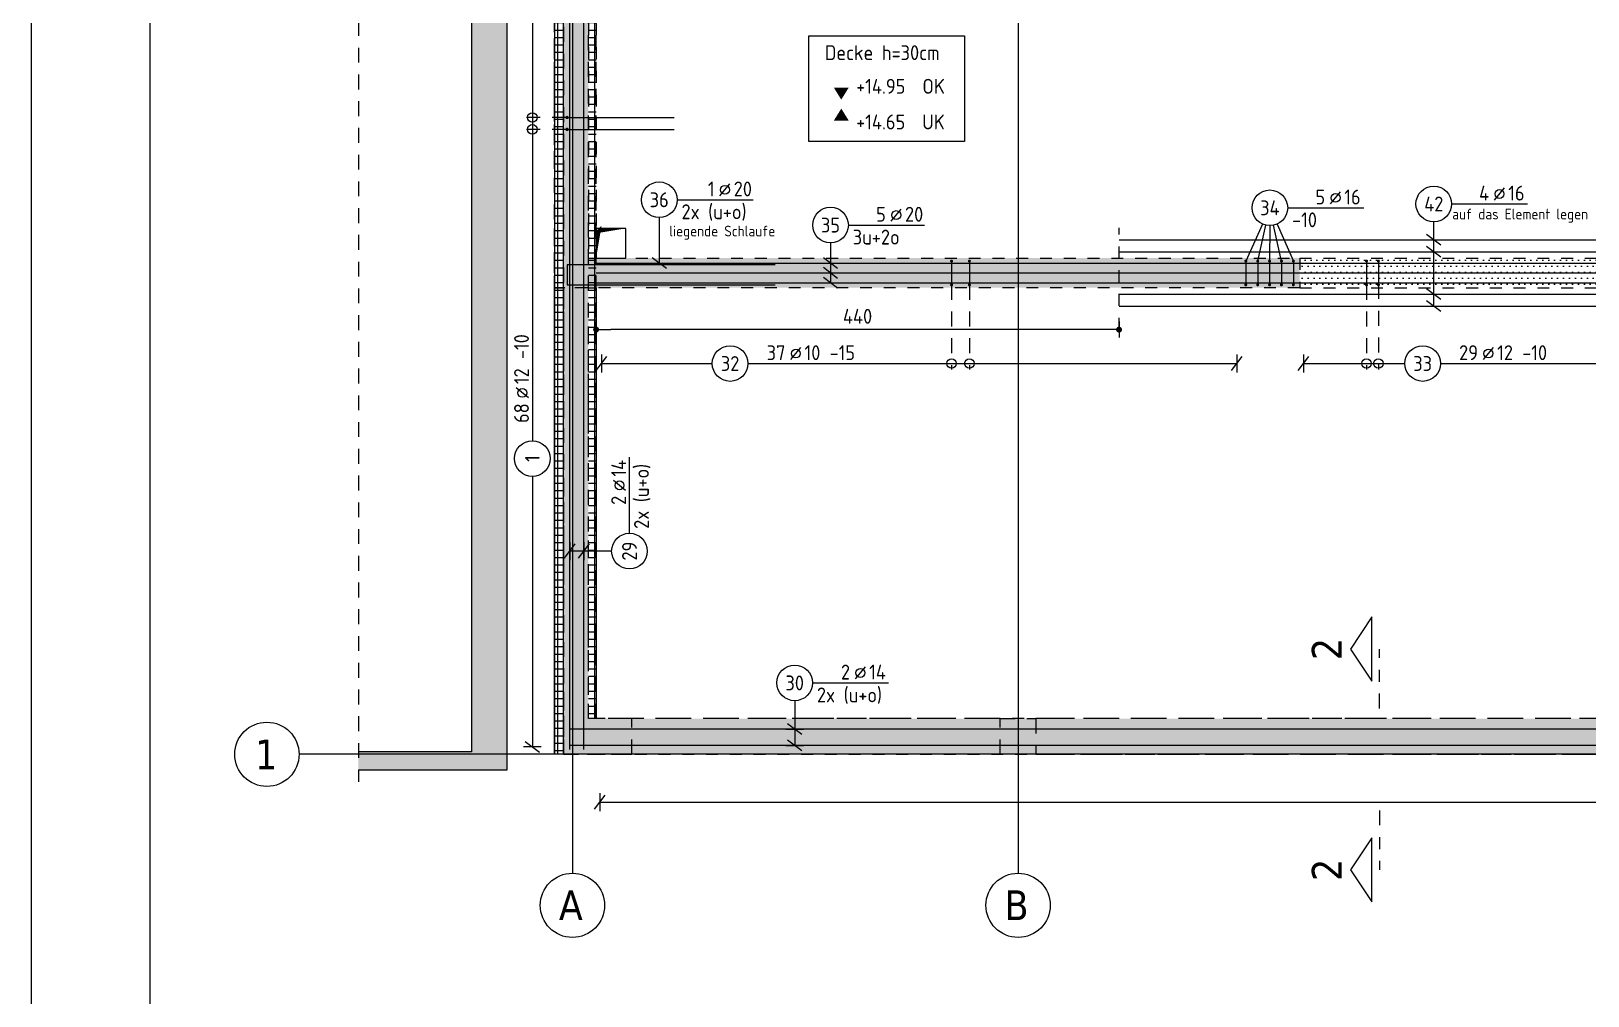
# Model space of a CAD drawing. Extents: x -10 to 86.8, y -11.5 to 55.
# Drawn here: x 0 to 13.1, y 16.1 to 24.22 of the extents above; entities that cross this region are included whole.
import ezdxf
from ezdxf.enums import TextEntityAlignment as Align

# ---------------------------------------------------------------- set-up
doc = ezdxf.new("R2010")
doc.units = 0
doc.header["$LTSCALE"] = 0.5
for name, pattern in [('AUSGEZOGEN', [1000.01, 1000, 0.01]), ('DOT', [0.175, 0.05, -0.125]), ('HIDDEN', [0.375, 0.25, -0.125]), ('PUNKT', [0.175, 0.05, -0.125]), ('STRICHLINIE', [0.75, 0.5, -0.25]), ('STRICHPUNKT2', [0.55, 0.25, -0.125, 0.05, -0.125]), ('VERDECKT', [0.375, 0.25, -0.125])]:
    doc.linetypes.add(name, pattern=pattern)
for name, color, linetype in [('ACHSEN', 7, 'Continuous'), ('Bestand', 7, 'Continuous'), ('BETON', 7, 'Continuous'), ('Brüstung DG', 7, 'Continuous'), ('DG', 7, 'Continuous'), ('grau_hell', 7, 'Continuous'), ('grau_mittel', 7, 'Continuous'), ('HILFE', 7, 'Continuous'), ('koten', 7, 'Continuous'), ('MASSE', 7, 'Continuous'), ('OBJEKT', 7, 'Continuous'), ('RAHMEN', 7, 'Continuous'), ('RND', 7, 'Continuous'), ('SCHATTEN', 7, 'Continuous'), ('SCHNITTE', 7, 'Continuous'), ('SCHRAFF', 7, 'Continuous'), ('SFP_Achsen', 7, 'Continuous'), ('TEXT', 7, 'Continuous'), ('VERDECKT', 7, 'Continuous'), ('VERDECKT2', 7, 'Continuous')]:
    doc.layers.add(name, color=color, linetype=linetype)
doc.layers.add('zila_01_rb_02_stb-fertig_05_schraff', color=144, linetype='Continuous', lineweight=9)
doc.styles.add('helv', font='tahoma.ttf')
doc.styles.add('txt', font='isocp.shx')
doc.dimstyles.new('DOT_I', dxfattribs={"dimscale": 0.5, "dimtxt": 0.25, "dimasz": 0.25, "dimexe": 0.1, "dimexo": 0.3, "dimgap": 0.1, "dimtad": 1, "dimdec": 3, "dimzin": 3, "dimtxsty": 'txt', "dimblk": 'DOT', "dimblk1": 'DOT', "dimblk2": 'DOT', "dimsah": 1, "dimcen": 0.1, "dimse1": 1, "dimse2": 1, "dimazin": 0, "dimtfac": 1, "dimtdec": 4, "dimtix": 1, "dimtmove": 2, "dimatfit": 3, "dimfxl": 0, "dimtvp": 1, "dimtolj": 1, "dimtzin": 0, "dimarcsym": 0})
pattern_1 = [(0, (-74.13047, 79.29311), (0.025, 0.05), [0, -0.05])]

# ---------------------------------------------------------------- blocks, each defined once
blk = doc.blocks.new('DINA0')
at = {"layer": 'RAHMEN'}
blk.add_line((0, 84.1), (0, 0), dxfattribs=at)
at = {"layer": 'RAHMEN', "color": 5}
blk.add_line((2, 83.6), (2, 0.5), dxfattribs=at)
blk = doc.blocks.new('lei_gre')
at = {"layer": 'RND', "color": 7, "linetype": 'Continuous'}
for p, q in [((-0.09, -0.12), (0.09, 0.12)), ((0, 0.15), (0, -0.15))]:
    blk.add_line(p, q, dxfattribs=at)
blk = doc.blocks.new('RND_LEI')
at = {"layer": 'RND', "color": 7, "linetype": 'Continuous'}
blk.add_line((1.022, 0.066), (1.19, 0.27), dxfattribs=at)
for centre, radius in [((0, 0), 0.3), ((1.106, 0.168), 0.075)]:
    blk.add_circle(centre, radius, dxfattribs=at)
at = {"layer": 'RND', "color": 7, "linetype": 'Continuous', "style": 'txt'}
blk.add_attdef('ANZ', text='', height=0.25, dxfattribs=at).set_placement((0.931, 0.057), align=Align.RIGHT)
for tag, p in [('DUM', (1.253, 0.057)), ('ABSTD', (1.674, 0.057)), ('POSTXT', (0.374, -0.327))]:
    blk.add_attdef(tag, p, '', height=0.25, dxfattribs=at)
blk.add_attdef('POSL', text='', height=0.25, dxfattribs=at).set_placement((0, 0), align=Align.MIDDLE)
blk = doc.blocks.new('DOT')
at = {"layer": 'MASSE', "color": 7, "linetype": 'Continuous'}
for p, q in [((0, 0), (-1, 0)), ((0, 0.54), (0, -0.54))]:
    blk.add_line(p, q, dxfattribs=at)
at = {"layer": 'MASSE', "color": 7, "linetype": 'Continuous', "const_width": 0.2}
blk.add_lwpolyline([(-0.1, 0, 1), (0.1, 0, 1)], format="xyb", close=True, dxfattribs=at)
blk = doc.blocks.new('*D39')
at = {"layer": 'Defpoints', "color": 0, "linetype": 'AUSGEZOGEN', "transparency": 16777216}
for p in [(4.754, 21.71), (4.754, 21.71), (9.154, 21.71)]:
    blk.add_point(p, dxfattribs=at)
at = {"layer": 'MASSE', "color": 0, "linetype": 'AUSGEZOGEN', "lineweight": -2, "transparency": 16777216}
blk.add_line((9.029, 21.71), (4.879, 21.71), dxfattribs=at)
at = {"layer": 'MASSE', "color": 0, "linetype": 'AUSGEZOGEN', "lineweight": -2, "transparency": 16777216, "xscale": 0.125, "yscale": 0.125, "zscale": 0.125, "rotation": 180}
blk.add_blockref('DOT', (4.754, 21.71), dxfattribs=at)
at = {"layer": 'MASSE', "color": 0, "linetype": 'AUSGEZOGEN', "lineweight": -2, "transparency": 16777216, "xscale": 0.125, "yscale": 0.125, "zscale": 0.125}
blk.add_blockref('DOT', (9.154, 21.71), dxfattribs=at)
at = {"layer": 'MASSE', "color": 0, "linetype": 'AUSGEZOGEN', "transparency": 16777216, "insert": (6.954, 21.822), "char_height": 0.125, "attachment_point": 5, "style": 'txt'}
blk.add_mtext('\\A1;440', dxfattribs=at)
blk = doc.blocks.new('SCHN-1')
at = {"layer": 'SCHNITTE', "color": 5, "linetype": 'Continuous'}
blk.add_lwpolyline([(0.54, 0.125), (0, 0.485), (-0.54, 0.125)], close=True, dxfattribs=at)
at = {"layer": 'SCHNITTE', "color": 6, "linetype": 'Continuous', "style": 'helv'}
blk.add_attdef('SCHN-1', text='', height=0.5, dxfattribs=at).set_placement((0, 0.635), align=Align.CENTER)
blk = doc.blocks.new('okrd_o')
at = {"layer": 'koten', "color": 7, "linetype": 'Continuous'}
blk.add_solid([(-0.125, 0.202), (0.125, 0.202), (0, 0)], dxfattribs=at)
at = {"layer": 'koten', "style": 'txt'}
blk.add_attdef('OKRD', (0.25, 0.1), '', height=0.25, dxfattribs=at)
blk = doc.blocks.new('okrd_u')
at = {"layer": 'koten', "color": 7, "linetype": 'Continuous'}
blk.add_solid([(-0.125, -0.202), (0.125, -0.202), (0, 0)], dxfattribs=at)
at = {"layer": 'koten', "style": 'txt'}
blk.add_attdef('OKRD', (0.25, -0.35), '', height=0.25, dxfattribs=at)

msp = doc.modelspace()

# ---------------------------------------------------------------- hatches: boundary and pattern name
at = {"layer": 'Brüstung DG', "linetype": 'DOT'}
h = msp.add_hatch(dxfattribs=at)
h.set_pattern_fill('DOTS', color=102, scale=0.8, double=1)
h.set_pattern_definition(pattern_1)
h.paths.add_polyline_path([(35.1045, 39.3866), (35.1045, 39.0866), (43.1545, 39.0866), (43.1545, 18.4366), (4.6895, 18.4366), (4.6895, 22.0616), (4.4795, 22.0616), (4.4795, 18.1366), (43.4545, 18.1366), (43.4545, 39.3866)])
h.paths.add_polyline_path([(12.2545, 39.0866), (12.2545, 39.3866), (4.5295, 39.3866), (4.5295, 38.4216), (4.6895, 38.4216), (4.6895, 39.0866)], flags=17)
h = msp.add_hatch(dxfattribs=at)
h.set_pattern_fill('DOTS', color=102, scale=0.8, double=1)
h.set_pattern_definition(pattern_1)
h.paths.add_polyline_path([(13.4345, 22.3116), (10.6745, 22.3116), (10.6745, 22.0616), (13.4345, 22.0616)])
at = {"layer": 'DG', "linetype": 'AUSGEZOGEN'}
h = msp.add_hatch(dxfattribs=at)
h.set_pattern_fill('DOTS', scale=0.8, double=1)
h.set_pattern_definition(pattern_1)
h.paths.add_polyline_path([(13.4345, 22.3116), (13.4345, 22.0616), (37.3295, 22.0616), (37.3295, 22.3116)])
h.paths.add_polyline_path([(34.2295, 25.1366), (34.2295, 27.1116), (36.9295, 27.1116), (36.9295, 26.6466), (37.1795, 26.6466), (37.1795, 27.3616), (33.9795, 27.3616), (33.9795, 24.8866), (37.1795, 24.8866), (37.1795, 25.5966), (36.9295, 25.5966), (36.9295, 25.1366)])
h.paths.add_polyline_path([(31.0795, 28.7566), (31.0795, 28.4566), (31.3795, 28.4566), (31.3795, 28.7566)])
h.paths.add_polyline_path([(26.7795, 28.7566), (26.4795, 28.7566), (26.4795, 28.4566), (26.7795, 28.4566)])
h.paths.add_polyline_path([(23.0295, 28.7566), (22.7295, 28.7566), (22.7295, 28.4566), (23.0295, 28.4566)])
h.paths.add_polyline_path([(14.7895, 28.4566), (14.7895, 28.7566), (14.4895, 28.7566), (14.4895, 28.4566)])
h.paths.add_polyline_path([(39.4295, 35.4616), (39.4295, 22.3116), (39.2795, 22.3116), (39.2795, 22.0616), (39.6795, 22.0616), (39.6795, 35.4616)])
h.paths.add_polyline_path([(4.6895, 32.3116), (4.4795, 32.3116), (4.4795, 22.0616), (10.6745, 22.0616), (10.6745, 22.3116), (4.6895, 22.3116), (4.6895, 30.1366), (6.5545, 30.1366), (6.5545, 29.8866), (4.6895, 29.8866)])
h.paths.add_polyline_path([(12.2545, 35.2116), (12.2545, 35.4616), (12.2045, 35.4616), (12.2045, 35.2116)])
h.paths.add_polyline_path([(35.1045, 35.4616), (35.1045, 35.2116), (35.8545, 35.2116), (35.8545, 35.4616)])
at = {"layer": 'grau_hell'}
h = msp.add_hatch(color=9, dxfattribs=at)
h.paths.add_polyline_path([(4.0045, 25.2315), (3.7045, 25.2315), (3.7045, 18.1565), (2.7545, 18.1565), (2.7545, 18.0065), (4.0045, 18.0065)])
h.paths.add_polyline_path([(3.7645, 27.2815), (4.0045, 27.2815), (4.0045, 32.7815), (3.7645, 32.7815)])
h.paths.add_polyline_path([(4.0045, 40.3615), (3.7045, 40.3615), (3.7045, 38.5815), (2.7545, 38.5815), (2.7545, 38.3815), (3.7045, 38.3815), (3.7045, 32.7815), (4.0045, 32.7815)])
h.paths.add_polyline_path([(4.0045, 40.3815), (4.0045, 40.6315), (2.7545, 40.6315), (2.7545, 40.3815)])
at = {"layer": 'grau_mittel'}
h = msp.add_hatch(color=61, dxfattribs=at)
h.paths.add_polyline_path([(43.4545, 39.3866), (36.9295, 39.3866), (36.9295, 31.1366), (37.9945, 31.1366), (37.9945, 31.3866), (37.1795, 31.3866), (37.1795, 39.0866), (39.4295, 39.0866), (39.4295, 31.3866), (39.2795, 31.3866), (39.2795, 31.1366), (39.6795, 31.1366), (39.6795, 39.0866), (43.1545, 39.0866), (43.1545, 34.0716), (43.4545, 34.0716)])
h.paths.add_polyline_path([(43.4545, 34.0716), (43.1545, 34.0716), (43.1545, 32.2016), (43.4545, 32.2016)], flags=17)
h.paths.add_polyline_path([(43.4545, 32.2016), (43.1545, 32.2016), (43.1545, 31.1366), (43.4545, 31.1366)])
h.paths.add_polyline_path([(43.1545, 31.1366), (43.1545, 31.3866), (39.6795, 31.3866), (39.6795, 31.1366)])
h.paths.add_polyline_path([(39.2795, 31.1366), (39.2795, 31.3866), (38.3945, 31.3866), (38.3945, 31.1366)], flags=17)
h.paths.add_polyline_path([(38.3945, 31.3866), (38.1945, 31.3866), (38.1945, 31.1366), (38.3945, 31.1366)], flags=17)
h.paths.add_polyline_path([(43.4545, 31.1366), (43.1545, 31.1366), (43.1545, 25.1616), (43.4545, 25.1616)])
h.paths.add_polyline_path([(43.1545, 24.8616), (43.4545, 24.8616), (43.4545, 25.1616), (43.1545, 25.1616)])
h.paths.add_polyline_path([(43.1545, 20.6366), (43.4545, 20.6366), (43.4545, 24.8616), (43.1545, 24.8616)])
h.paths.add_polyline_path([(43.4545, 20.6366), (43.1545, 20.6366), (43.1545, 18.4366), (42.9045, 18.4366), (42.9045, 18.1366), (43.4545, 18.1366)])
h.paths.add_polyline_path([(37.2045, 18.4366), (37.2045, 18.1366), (42.9045, 18.1366), (42.9045, 18.4366)])
h.paths.add_polyline_path([(36.9045, 18.4366), (36.9045, 18.1366), (37.2045, 18.1366), (37.2045, 18.4366)])
h.paths.add_polyline_path([(29.7045, 18.4366), (29.7045, 18.1366), (36.9045, 18.1366), (36.9045, 18.4366)])
h.paths.add_polyline_path([(29.4045, 18.4366), (29.4045, 18.1366), (29.7045, 18.1366), (29.7045, 18.4366)])
h.paths.add_polyline_path([(22.2045, 18.4366), (22.2045, 18.1366), (29.4045, 18.1366), (29.4045, 18.4366)])
h.paths.add_polyline_path([(21.9045, 18.1366), (22.2045, 18.1366), (22.2045, 18.4366), (21.9045, 18.4366)])
h.paths.add_polyline_path([(14.7045, 18.4366), (14.7045, 18.1366), (21.9045, 18.1366), (21.9045, 18.4366)])
h.paths.add_polyline_path([(14.7045, 18.4366), (14.4045, 18.4366), (14.4045, 18.1366), (14.7045, 18.1366)])
h.paths.add_polyline_path([(8.4545, 18.4366), (8.4545, 18.1366), (14.4045, 18.1366), (14.4045, 18.4366)])
h.paths.add_polyline_path([(8.1545, 18.4366), (8.1545, 18.1366), (8.4545, 18.1366), (8.4545, 18.4366)])
h.paths.add_polyline_path([(5.0545, 18.4366), (5.0545, 18.1366), (8.1545, 18.1366), (8.1545, 18.4366)])
h.paths.add_polyline_path([(4.6895, 18.4366), (4.6895, 25.2315), (4.0245, 25.2315), (4.0245, 24.9315), (4.4795, 24.9315), (4.4795, 18.1366), (5.0545, 18.1366), (5.0545, 18.4366)])
h.paths.add_polyline_path([(4.7545, 27.2815), (4.6895, 27.2815), (4.4045, 27.2815), (4.4045, 25.2315), (4.6895, 25.2315), (4.7545, 25.2315)])
h.paths.add_polyline_path([(4.6895, 39.0866), (8.1795, 39.0866), (8.1795, 31.1366), (8.5795, 31.1366), (8.5795, 31.3866), (8.4295, 31.3866), (8.4295, 39.0866), (10.6795, 39.0866), (10.6795, 31.3866), (9.9145, 31.3866), (9.9145, 31.1366), (10.9295, 31.1366), (10.9295, 39.3866), (4.5295, 39.3866), (4.5295, 32.3116), (4.4795, 32.3116), (4.4795, 27.5815), (4.0245, 27.5815), (4.0245, 27.2815), (4.6895, 27.2815)])
h.paths.add_polyline_path([(4.7545, 31.3866), (4.7545, 31.1366), (8.1795, 31.1366), (8.1795, 31.3866)], flags=17)
h.paths.add_polyline_path([(8.5795, 31.3866), (8.5795, 31.1366), (9.4645, 31.1366), (9.4645, 31.3866)], flags=17)
h.paths.add_polyline_path([(9.4645, 31.3866), (9.4645, 31.1366), (9.7145, 31.1366), (9.7145, 31.3866)], flags=17)
h.paths.add_polyline_path([(10.9295, 31.1366), (10.6795, 31.1366), (10.6795, 29.5116), (10.9295, 29.5116)], flags=17)
h.paths.add_polyline_path([(8.1795, 29.5116), (8.1795, 24.8866), (8.5795, 24.8866), (8.5795, 25.1366), (8.4295, 25.1366), (8.4295, 29.2616), (14.5145, 29.2616), (14.5145, 28.9066), (14.7645, 28.9066), (14.7645, 29.2616), (15.8245, 29.2616), (15.8245, 29.5116)])
h.paths.add_polyline_path([(9.5895, 24.8866), (9.5895, 25.1366), (8.5795, 25.1366), (8.5795, 24.8866)], flags=17)
h.paths.add_polyline_path([(9.5895, 24.8866), (9.7895, 24.8866), (9.7895, 25.1366), (9.5895, 25.1366)])
h.paths.add_polyline_path([(9.9895, 25.1366), (9.9895, 24.8866), (12.9045, 24.8866), (12.9045, 25.1366)], flags=16)
h.paths.add_polyline_path([(13.1045, 25.1366), (13.1045, 24.8866), (13.3545, 24.8866), (13.3545, 25.1366)], flags=16)
h.paths.add_polyline_path([(13.3545, 25.1366), (13.3545, 24.8866), (14.3645, 24.8866), (14.3645, 25.1366)], flags=16)
h.paths.add_polyline_path([(14.5145, 25.1366), (14.3645, 25.1366), (14.3645, 24.8866), (14.9145, 24.8866), (14.9145, 25.1366), (14.7645, 25.1366), (14.7645, 27.8216), (16.1245, 27.8216), (16.1245, 28.0716), (14.7645, 28.0716), (14.7645, 28.7566), (14.5145, 28.7566)])
h.paths.add_polyline_path([(14.9145, 25.1366), (14.9145, 24.8866), (15.9245, 24.8866), (15.9245, 25.1366)], flags=16)
h.paths.add_polyline_path([(15.9245, 24.8866), (16.1745, 24.8866), (16.1745, 25.1366), (15.9245, 25.1366)])
h.paths.add_polyline_path([(16.5795, 29.2616), (16.5795, 29.5116), (16.2245, 29.5116), (16.2245, 29.2616)])
h.paths.add_polyline_path([(17.4645, 29.2616), (17.4645, 29.5116), (16.5795, 29.5116), (16.5795, 29.2616)])
h.paths.add_polyline_path([(18.7795, 29.2616), (18.7795, 25.1366), (16.3745, 25.1366), (16.3745, 24.8866), (20.5295, 24.8866), (20.5295, 25.1366), (19.0295, 25.1366), (19.0295, 29.2616), (19.9795, 29.2616), (19.9795, 28.4816), (21.3545, 28.4816), (21.3545, 28.7316), (20.2295, 28.7316), (20.2295, 29.5116), (17.4645, 29.5116), (17.4645, 29.2616)])
h.paths.add_polyline_path([(16.3245, 28.0716), (16.3245, 27.8216), (17.8645, 27.8216), (17.8645, 28.0716)])
h.paths.add_polyline_path([(20.7295, 25.1366), (20.7295, 24.8866), (29.9045, 24.8866), (29.9045, 25.1366)])
h.paths.add_polyline_path([(25.1045, 28.4816), (25.1045, 28.7316), (22.7545, 28.7316), (22.7545, 28.4816)])
h.paths.add_polyline_path([(28.6545, 28.4816), (28.6545, 28.7316), (26.5045, 28.7316), (26.5045, 28.4816)])
h.paths.add_polyline_path([(30.0545, 28.7316), (30.0545, 28.4816), (31.3545, 28.4816), (31.3545, 29.2616), (32.7345, 29.2616), (32.7345, 29.5116), (31.1045, 29.5116), (31.1045, 28.7316)])
h.paths.add_polyline_path([(31.3545, 26.9116), (31.1045, 26.9116), (31.1045, 25.1366), (30.1045, 25.1366), (30.1045, 24.8866), (31.5045, 24.8866), (31.5045, 25.1366), (31.3545, 25.1366)])
h.paths.add_polyline_path([(32.3895, 24.8866), (32.3895, 25.1366), (31.5045, 25.1366), (31.5045, 24.8866)])
h.paths.add_polyline_path([(32.3895, 25.1366), (32.3895, 24.8866), (33.0945, 24.8866), (33.0945, 25.1366)], flags=17)
h.paths.add_polyline_path([(33.6945, 25.1366), (33.6945, 24.8866), (37.1795, 24.8866), (37.1795, 25.5966), (36.9295, 25.5966), (36.9295, 25.1366), (34.2295, 25.1366), (34.2295, 27.1116), (36.9295, 27.1116), (36.9295, 26.6466), (37.1795, 26.6466), (37.1795, 26.8966), (37.0995, 26.8966), (37.0995, 27.0466), (37.1795, 27.0466), (37.1795, 27.5113), (36.9295, 27.5113), (36.9295, 27.3616), (32.3895, 27.3616), (32.3895, 27.1116), (33.9795, 27.1116), (33.9795, 25.1366)])
h.paths.add_polyline_path([(36.9295, 26.6466), (36.9295, 25.5966), (37.1795, 25.5966), (37.1795, 26.6466)], flags=17)
h.paths.add_polyline_path([(36.9295, 27.5113), (37.1795, 27.5113), (37.1795, 28.3963), (36.9295, 28.3963)])
h.paths.add_polyline_path([(37.1795, 28.6616), (36.9295, 28.6616), (36.9295, 28.3963), (37.1795, 28.3963)])
h.paths.add_polyline_path([(36.6295, 29.5116), (36.6295, 29.2616), (37.1795, 29.2616), (37.1795, 29.5116)])
h.paths.add_polyline_path([(36.0294, 29.2616), (36.0294, 29.5116), (33.3345, 29.5116), (33.3345, 29.2616)])
h.paths.add_polyline_path([(32.3895, 27.1116), (32.3895, 27.3616), (31.5045, 27.3616), (31.5045, 27.1116)])
h.paths.add_polyline_path([(31.5045, 27.1116), (31.5045, 27.3616), (31.3545, 27.3616), (31.3545, 28.2816), (31.1045, 28.2816), (31.1045, 27.1116)])
h.paths.add_polyline_path([(37.1795, 31.1366), (36.9295, 31.1366), (36.9295, 30.0616), (37.1795, 30.0616)])
h.paths.add_polyline_path([(34.2295, 31.1916), (34.4795, 31.1916), (34.4795, 31.8866), (34.2295, 31.8866)])
h.paths.add_polyline_path([(32.3795, 31.8866), (32.1295, 31.8866), (32.1295, 31.1916), (32.3795, 31.1916)])
h.paths.add_polyline_path([(13.6295, 31.8866), (13.3795, 31.8866), (13.3795, 31.1916), (13.6295, 31.1916)])
h.paths.add_polyline_path([(15.7295, 31.8866), (15.4795, 31.8866), (15.4795, 31.1916), (15.7295, 31.1916)])
h.paths.add_polyline_path([(17.3795, 31.8866), (17.1295, 31.8866), (17.1295, 31.1916), (17.3795, 31.1916)])
h.paths.add_polyline_path([(19.4795, 31.8866), (19.2295, 31.8866), (19.2295, 31.1916), (19.4795, 31.1916)])
h.paths.add_polyline_path([(20.8795, 31.1916), (21.1295, 31.1916), (21.1295, 31.8866), (20.8795, 31.8866)])
h.paths.add_polyline_path([(22.9795, 31.1916), (23.2295, 31.1916), (23.2295, 31.8866), (22.9795, 31.8866)])
h.paths.add_polyline_path([(24.8795, 31.8866), (24.6295, 31.8866), (24.6295, 31.1916), (24.8795, 31.1916)])
h.paths.add_polyline_path([(26.7295, 31.1916), (26.9795, 31.1916), (26.9795, 31.8866), (26.7295, 31.8866)])
h.paths.add_polyline_path([(29.7045, 32.9208), (29.4045, 32.9208), (29.4045, 32.0366), (28.3795, 32.0366), (28.3795, 31.1916), (28.6295, 31.1916), (28.6295, 31.7866), (30.4795, 31.7866), (30.4795, 31.1916), (30.7295, 31.1916), (30.7295, 32.0366), (29.7045, 32.0366)])
h.paths.add_polyline_path([(35.1045, 39.3866), (35.1045, 39.0866), (36.9295, 39.0866), (36.9295, 39.3866)])
h.paths.add_polyline_path([(12.2545, 39.0866), (12.2545, 39.3866), (10.9295, 39.3866), (10.9295, 39.0866)])
at = {"layer": 'SCHRAFF'}
h = msp.add_hatch(dxfattribs=at)
h.set_pattern_fill('ANSI33', color=8, scale=0.5, double=1)
h.set_pattern_definition([(45, (-74.13047, 79.29311), (-0.08838835, 0.08838835), []), (45, (-74.04208, 79.29311), (-0.08838835, 0.08838835), [0.0625, -0.03125])])
h.paths.add_polyline_path([(4.0045, 40.3615), (3.7045, 40.3615), (3.7045, 38.5815), (2.7545, 38.5815), (2.7545, 38.3815), (3.7045, 38.3815), (3.7045, 32.7815), (4.0045, 32.7815)])
h.paths.add_polyline_path([(4.0045, 25.2315), (3.7045, 25.2315), (3.7045, 18.1565), (2.7545, 18.1565), (2.7545, 18.0065), (4.0045, 18.0065)])
h.paths.add_polyline_path([(4.0045, 40.3815), (4.0045, 40.6315), (2.7545, 40.6315), (2.7545, 40.3815)])
at = {"layer": 'zila_01_rb_02_stb-fertig_05_schraff', "linetype": 'AUSGEZOGEN'}
h = msp.add_hatch(dxfattribs=at)
h.set_pattern_fill('ANSI37', color=102, scale=0.5, angle=-45)
h.set_pattern_definition([(0, (-74.13047, 79.29311), (1e-17, 0.0625), []), (90, (-74.13047, 79.29311), (-0.0625, 2e-17), [])])
h.paths.add_polyline_path([(4.4045, 18.1366), (4.4795, 18.1366), (4.4795, 24.9315), (4.4045, 24.9315)])
h.paths.add_polyline_path([(4.6895, 18.4366), (4.7545, 18.4366), (4.7545, 25.2315), (4.6895, 25.2315)])

# ---------------------------------------------------------------- linework, layer by layer
at = {"color": 0, "linetype": 'ByBlock', "lineweight": -2}
for p, q in [((4.6895, 22.0616), (4.7545, 22.0616)), ((4.7545, 22.0616), (4.7545, 18.4366))]:
    msp.add_line(p, q, dxfattribs=at)
msp.add_lwpolyline([(4.4795, 18.1366), (4.4045, 18.1366), (4.4045, 22.0616), (4.4795, 22.0616)], dxfattribs=at)
at = {"layer": 'ACHSEN', "color": 140, "linetype": 'AUSGEZOGEN'}
for p, q in [((4.5545, 39.3866), (4.5545, 17.1366)), ((8.3045, 39.3866), (8.3045, 17.1366)), ((43.4545, 18.1366), (2.2545, 18.1366))]:
    msp.add_line(p, q, dxfattribs=at)
at = {"layer": 'Bestand', "color": 8, "linetype": 'AUSGEZOGEN'}
for p, q in [((3.7045, 25.2315), (3.7045, 18.1565)), ((4.0045, 18.0065), (4.0045, 25.2315)), ((3.7045, 18.1565), (2.7545, 18.1565)), ((2.7545, 18.0065), (4.0045, 18.0065))]:
    msp.add_line(p, q, dxfattribs=at)
at = {"layer": 'BETON', "color": 6, "linetype": 'AUSGEZOGEN'}
for p, q in [((4.4045, 24.9315), (4.4045, 18.1366)), ((4.4795, 18.1366), (4.4795, 24.9315)), ((43.4545, 18.1366), (4.4045, 18.1366))]:
    msp.add_line(p, q, dxfattribs=at)
msp.add_lwpolyline([(5.0045, 22.5616), (4.7545, 22.5616), (4.7545, 22.3116), (5.0045, 22.3116)], close=True, dxfattribs=at)
at = {"layer": 'Brüstung DG', "color": 102, "linetype": 'DOT'}
for p, q in [((10.6745, 22.3116), (13.4345, 22.3116)), ((10.6745, 22.0616), (13.4345, 22.0616))]:
    msp.add_line(p, q, dxfattribs=at)
at = {"layer": 'Brüstung DG', "color": 102, "linetype": 'PUNKT', "lineweight": -2}
msp.add_lwpolyline([(35.1045, 39.0866), (43.1545, 39.0866), (43.1545, 18.4366), (4.6895, 18.4366), (4.6895, 22.0616), (4.4795, 22.0616), (4.4795, 18.1366), (43.4545, 18.1366), (43.4545, 39.3866), (35.1045, 39.3866)], dxfattribs=at)
at = {"layer": 'DG', "color": 7, "linetype": 'PUNKT', "lineweight": -2}
for p, q in [((4.4045, 22.0616), (4.4045, 32.3116)), ((4.4795, 22.0616), (4.4795, 32.3116)), ((4.6895, 29.8866), (4.6895, 22.3116)), ((4.7545, 29.8866), (4.7545, 22.3116)), ((4.6895, 22.3116), (10.6745, 22.3116)), ((10.6745, 22.3116), (10.6745, 22.0616)), ((4.4795, 22.0616), (4.4045, 22.0616)), ((10.6745, 22.0616), (4.4795, 22.0616))]:
    msp.add_line(p, q, dxfattribs=at)
at = {"layer": 'HILFE', "color": 102, "linetype": 'HIDDEN'}
msp.add_line((2.7545, 40.7315), (2.7545, 17.9065), dxfattribs=at)
at = {"layer": 'HILFE', "color": 102, "linetype": 'AUSGEZOGEN'}
msp.add_line((4.4795, 22.0616), (4.4045, 22.0616), dxfattribs=at)
at = {"layer": 'MASSE', "color": 102, "linetype": 'DOT'}
msp.add_line((9.1545, 21.7099), (9.1545, 22.5655), dxfattribs=at)
at = {"layer": 'OBJEKT', "color": 1, "linetype": 'AUSGEZOGEN'}
msp.add_lwpolyline([(6.5426, 24.1807), (7.8545, 24.1807), (7.8545, 23.2916), (6.5426, 23.2916)], close=True, dxfattribs=at)
at = {"layer": 'RND', "color": 7, "linetype": 'AUSGEZOGEN'}
for p, q in [((4.2173, 24.8951), (4.2173, 20.7748)), ((5.4353, 22.8023), (6.0753, 22.8023)), ((10.573, 22.7346), (11.213, 22.7346)), ((11.9524, 22.7672), (12.5924, 22.7672)), ((6.8764, 22.5893), (7.5164, 22.5893)), ((4.7982, 21.4247), (5.7315, 21.4247)), ((6.0315, 21.4247), (10.1459, 21.4247)), ((10.7058, 21.4247), (11.5593, 21.4247)), ((11.8593, 21.4247), (13.3961, 21.4247)), ((5.0348, 19.9964), (5.0348, 20.6364)), ((4.2173, 20.4748), (4.2173, 18.2)), ((6.575, 18.7375), (7.215, 18.7375)), ((4.7841, 17.7341), (23.8082, 17.7341))]:
    msp.add_line(p, q, dxfattribs=at)
at = {"layer": 'RND', "color": 102, "linetype": 'VERDECKT'}
for p, q in [((4.5095, 23.4947), (4.1673, 23.4947)), ((4.5095, 23.3947), (4.1673, 23.3947)), ((7.7449, 22.0866), (7.7449, 21.3747)), ((7.8949, 22.0866), (7.8949, 21.3747)), ((11.2364, 22.0866), (11.2364, 21.3747)), ((11.3364, 22.0928), (11.3364, 21.3747))]:
    msp.add_line(p, q, dxfattribs=at)
at = {"layer": 'RND', "color": 102, "linetype": 'AUSGEZOGEN'}
for p, q in [((5.2853, 22.6523), (5.2853, 22.2694)), ((10.3613, 22.5979), (10.2208, 22.2866)), ((10.3208, 22.2866), (10.3897, 22.5884)), ((10.4223, 22.5846), (10.4208, 22.2866)), ((10.5208, 22.2866), (10.455, 22.5881)), ((10.4836, 22.5974), (10.6208, 22.2866)), ((11.8024, 21.9077), (11.8024, 22.6172)), ((6.7264, 22.4393), (6.7264, 22.1024)), ((4.8848, 19.8464), (4.5334, 19.8464)), ((6.425, 18.5875), (6.425, 18.2108))]:
    msp.add_line(p, q, dxfattribs=at)
at = {"layer": 'RND', "color": 1, "linetype": 'AUSGEZOGEN'}
for points in [[(4.5334, 18.1777), (4.5334, 26.0277)], [(4.652, 18.1777), (4.652, 26.0277)], [(4.5095, 23.4947), (5.4095, 23.4947)], [(4.5095, 23.3947), (5.4095, 23.3947)], [(9.1545, 22.4655), (14.9545, 22.4655)], [(4.7545, 22.2694), (17.9045, 22.2694)], [(7.7449, 22.2866), (7.7449, 22.0866)], [(7.8949, 22.2866), (7.8949, 22.0866)], [(9.1545, 22.3655), (14.9545, 22.3655)], [(10.2208, 22.2866), (10.2208, 22.0866)], [(10.3208, 22.2866), (10.3208, 22.0866)], [(10.4208, 22.2866), (10.4208, 22.0866)], [(10.5208, 22.2866), (10.5208, 22.0866)], [(10.6208, 22.2866), (10.6208, 22.0866)], [(11.2364, 22.2866), (11.2364, 22.0866)], [(11.3364, 22.2866), (11.3364, 22.0866)], [(6.2595, 22.2562), (4.5095, 22.2562), (4.5095, 22.0862), (6.2595, 22.0862)], [(4.7545, 22.1863), (17.9045, 22.1863)], [(4.7545, 22.1024), (17.9045, 22.1024)], [(9.1545, 22.0076), (14.9545, 22.0077)], [(9.1545, 21.9076), (14.9545, 21.9077)], [(15.6295, 18.3472), (4.5295, 18.3472)], [(15.6295, 18.2108), (4.5295, 18.2108)]]:
    msp.add_lwpolyline(points, dxfattribs=at)
at = {"layer": 'RND', "color": 7, "linetype": 'AUSGEZOGEN'}
for points, const_width in [([(4.5095, 23.5017, -1), (4.5095, 23.4877, -1)], 0.014), ([(4.5095, 23.4017, -1), (4.5095, 23.3877, -1)], 0.014), ([(7.7449, 22.2803, -1), (7.7449, 22.2928, -1)], 0.0125), ([(7.8949, 22.2803, -1), (7.8949, 22.2928, -1)], 0.0125), ([(10.2208, 22.2803, -1), (10.2208, 22.2928, -1)], 0.0125), ([(10.3208, 22.2803, -1), (10.3208, 22.2928, -1)], 0.0125), ([(10.4208, 22.2803, -1), (10.4208, 22.2928, -1)], 0.0125), ([(10.5208, 22.2803, -1), (10.5208, 22.2928, -1)], 0.0125), ([(10.6208, 22.2803, -1), (10.6208, 22.2928, -1)], 0.0125), ([(11.2364, 22.2803, -1), (11.2364, 22.2928, -1)], 0.0125), ([(11.3364, 22.2803, -1), (11.3364, 22.2928, -1)], 0.0125), ([(7.7449, 22.0803, -1), (7.7449, 22.0928, -1)], 0.0125), ([(7.8949, 22.0803, -1), (7.8949, 22.0928, -1)], 0.0125), ([(10.2208, 22.0803, -1), (10.2208, 22.0928, -1)], 0.0125), ([(10.3208, 22.0803, -1), (10.3208, 22.0928, -1)], 0.0125), ([(10.4208, 22.0803, -1), (10.4208, 22.0928, -1)], 0.0125), ([(10.5208, 22.0803, -1), (10.5208, 22.0928, -1)], 0.0125), ([(10.6208, 22.0803, -1), (10.6208, 22.0928, -1)], 0.0125), ([(11.2364, 22.0803, -1), (11.2364, 22.0928, -1)], 0.0125), ([(11.3364, 22.0803, -1), (11.3364, 22.0928, -1)], 0.0125)]:
    msp.add_lwpolyline(points, format="xyb", close=True, dxfattribs=dict(at, const_width=const_width))
for centre in [(4.2173, 23.4947), (4.2173, 23.3947), (7.7449, 21.4247), (7.8949, 21.4247), (11.2364, 21.4247), (11.3364, 21.4247)]:
    msp.add_circle(centre, 0.04, dxfattribs=at)
at = {"layer": 'SCHATTEN', "color": 1, "linetype": 'AUSGEZOGEN'}
msp.add_lwpolyline([(4.7545, 22.3116, 0, 0.0408, 0), (4.7748, 22.5599, 0, 0, 0), (4.7561, 22.5413, 0.0408, 0, 0), (5.0045, 22.5616, 0, 0, 0)], format="xyseb", dxfattribs=at)
at = {"layer": 'SCHNITTE', "color": 5, "linetype": 'STRICHPUNKT2'}
for p, q in [((11.3443, 18.5222), (11.3443, 19.0222)), ((11.3443, 17.6649), (11.3443, 17.1649))]:
    msp.add_line(p, q, dxfattribs=at)
at = {"layer": 'SFP_Achsen', "color": 7, "linetype": 'AUSGEZOGEN'}
for centre in [(1.984, 18.1366), (4.5545, 16.8661), (8.3045, 16.8661)]:
    msp.add_circle(centre, 0.2705, dxfattribs=at)
at = {"layer": 'VERDECKT', "color": 7, "linetype": 'VERDECKT', "lineweight": -2}
for p, q in [((4.6895, 18.4366), (4.6895, 25.2315)), ((4.4795, 24.9315), (4.4795, 18.1366)), ((5.0545, 18.4366), (4.6895, 18.4366)), ((5.0545, 18.1366), (5.0545, 18.4366)), ((4.4795, 18.1366), (5.0545, 18.1366))]:
    msp.add_line(p, q, dxfattribs=at)
for points in [[(4.7545, 18.4366), (4.7545, 25.2315), (4.6895, 25.2315)], [(4.4795, 18.1366), (4.4045, 18.1366), (4.4045, 24.9315)]]:
    msp.add_lwpolyline(points, dxfattribs=at)
msp.add_lwpolyline([(8.1545, 18.4366), (8.4545, 18.4366), (8.4545, 18.1366), (8.1545, 18.1366)], close=True, dxfattribs=at)
at = {"layer": 'VERDECKT2', "color": 7, "linetype": 'STRICHLINIE'}
for p, q in [((8.1545, 18.4366), (5.0545, 18.4366)), ((14.4045, 18.4366), (8.4545, 18.4366)), ((8.1545, 18.1366), (5.0545, 18.1366)), ((8.4545, 18.1366), (14.4045, 18.1366))]:
    msp.add_line(p, q, dxfattribs=at)

# ---------------------------------------------------------------- block references
at = {"xscale": 0.5, "yscale": 0.5, "zscale": 0.5}
msp.add_blockref('DINA0', (0, 0), dxfattribs=at)
at = {"layer": 'koten', "color": 6, "linetype": 'AUSGEZOGEN', "xscale": 0.5, "yscale": 0.5, "zscale": 0.5}
for name, p, values in [('okrd_o', (6.8169, 23.6446), {'OKRD': '+14.95  OK'}), ('okrd_u', (6.8169, 23.5696), {'OKRD': '+14.65  UK'})]:
    msp.add_blockref(name, p, dxfattribs=at).add_auto_attribs(values)
at = {"layer": 'RND', "color": 7, "linetype": 'AUSGEZOGEN', "xscale": 0.5, "yscale": 0.5, "zscale": 0.5}
for p, values in [((5.2853, 22.8023), {'POSL': '36', 'DUM': '20', 'ANZ': '1', 'POSTXT': '2x (u+o)'}), ((10.423, 22.7346), {'POSL': '34', 'DUM': '16', 'ANZ': '5', 'POSTXT': '-10'}), ((11.8024, 22.7672), {'POSL': '42', 'DUM': '16', 'ANZ': '4'}), ((6.7264, 22.5893), {'POSL': '35', 'DUM': '20', 'ANZ': '5', 'POSTXT': '3u+2o'}), ((5.8815, 21.4247), {'POSL': '32', 'DUM': '10', 'ANZ': '37', 'ABSTD': '-15'}), ((11.7093, 21.4247), {'POSL': '33', 'DUM': '12', 'ANZ': '29', 'ABSTD': '-10'}), ((6.425, 18.7375), {'POSL': '30', 'DUM': '14', 'ANZ': '2', 'POSTXT': '2x (u+o)'})]:
    msp.add_blockref('RND_LEI', p, dxfattribs=at).add_auto_attribs(values)
for p, rotation in [((11.8024, 22.4655), 90), ((11.8024, 22.3655), 90), ((5.2853, 22.2694), 90), ((6.7264, 22.2694), 89.9999999999978), ((6.7264, 22.1863), 89.99999999999675), ((6.7264, 22.1024), 89.9999999999957), ((11.8024, 22.0077), 89.99958419968084), ((11.8024, 21.9077), 90), ((6.425, 18.3472), 90), ((4.2173, 18.2), 270), ((6.425, 18.2108), 90)]:
    msp.add_blockref('lei_gre', p, dxfattribs=dict(at, rotation=rotation))
at = {"layer": 'RND', "color": 7, "linetype": 'AUSGEZOGEN', "xscale": 0.5, "yscale": 0.5, "zscale": 0.5, "rotation": 90}
for p, values in [((4.2173, 20.6248), {'POSL': '1', 'DUM': '12', 'ANZ': '68', 'ABSTD': '-10'}), ((5.0348, 19.8464), {'POSL': '29', 'DUM': '14', 'ANZ': '2', 'POSTXT': '2x (u+o)'})]:
    msp.add_blockref('RND_LEI', p, dxfattribs=at).add_auto_attribs(values)
at = {"layer": 'RND', "color": 7, "linetype": 'AUSGEZOGEN', "xscale": 0.5, "yscale": 0.5, "zscale": 0.5}
for p in [(4.7982, 21.4247), (10.1459, 21.4247), (10.7058, 21.4247), (4.5334, 19.8464), (4.652, 19.8464), (4.7841, 17.7341)]:
    msp.add_blockref('lei_gre', p, dxfattribs=at)
at = {"layer": 'SCHNITTE', "color": 5, "linetype": 'STRICHPUNKT2', "xscale": 0.5, "yscale": 0.5, "zscale": 0.5, "rotation": 90}
for p in [(11.3443, 19.0222), (11.3443, 17.1649)]:
    msp.add_blockref('SCHN-1', p, dxfattribs=at).add_auto_attribs({'SCHN-1': '2'})

# ---------------------------------------------------------------- texts
at = {"layer": 'SFP_Achsen', "color": 6, "linetype": 'AUSGEZOGEN', "style": 'helv'}
for s, p in [('1', (1.8837, 18.0104)), ('A', (4.4404, 16.7417)), ('B', (8.1904, 16.7417))]:
    msp.add_text(s, height=0.25, dxfattribs=at).set_placement(p)
at = {"layer": 'TEXT', "color": 1, "linetype": 'AUSGEZOGEN', "style": 'txt'}
msp.add_text('Decke h=30cm', height=0.125, dxfattribs=at).set_placement((6.6787, 23.9775))
at = {"layer": 'TEXT', "color": 102, "linetype": 'AUSGEZOGEN', "style": 'txt'}
for s, p in [('auf das Element legen', (11.9577, 22.637)), ('liegende Schlaufe', (5.3698, 22.494))]:
    msp.add_text(s, height=0.09, dxfattribs=at).set_placement(p)

# ---------------------------------------------------------------- dimensions: what is measured, and where the dimension line sits
at = {"layer": 'MASSE', "color": 7, "linetype": 'AUSGEZOGEN'}
dim = msp.add_linear_dim(base=(4.7545, 21.7099), p1=(9.1545, 21.7099), p2=(4.7545, 21.7099), dimstyle='DOT_I', override={"dimdec": 0, "dimlfac": 100}, dxfattribs=at)
dim.commit()
dim.dimension.update_dxf_attribs({"geometry": '*D39', "text_midpoint": (6.9545, 21.8224)})

doc.saveas('drawing.dxf')
